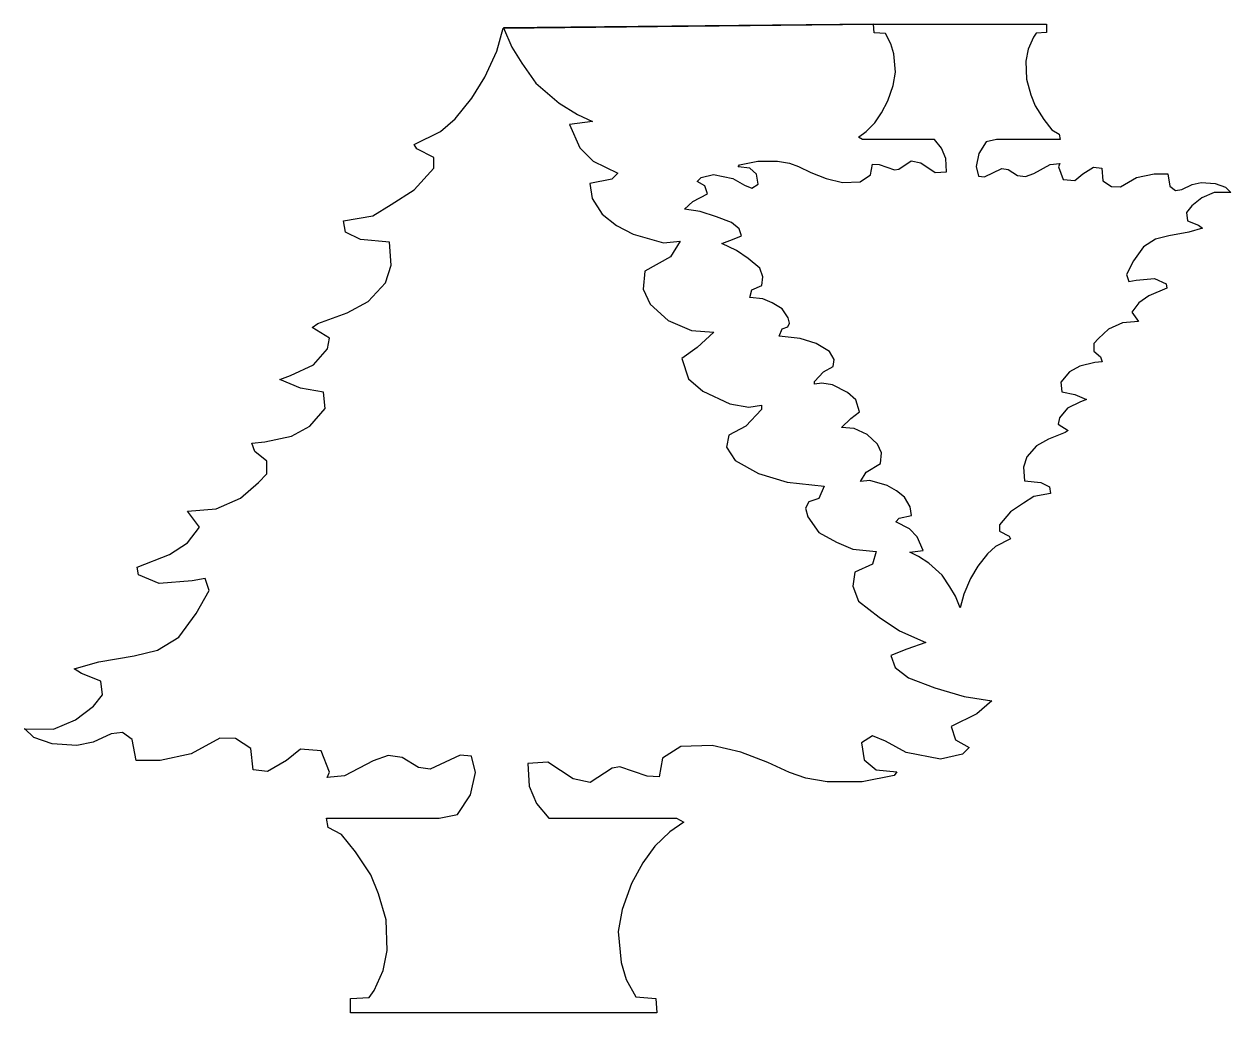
# Model space of a CAD drawing. Header units: metres. Extents: x 7 to 292, y 7 to 240.
import ezdxf

# ---------------------------------------------------------------- set-up
doc = ezdxf.new("R2010")
doc.units = ezdxf.units.M

msp = doc.modelspace()

# ---------------------------------------------------------------- linework, layer by layer
at = {"linetype": 'Continuous', "flags": 128}
msp.add_lwpolyline([(7.425907, 73.547623), (14.386631, 73.507889), (19.546474, 75.655334), (23.754993, 78.893959), (25.894604, 81.560074), (25.519497, 84.836494), (20.926487, 86.579185), (19.267975, 87.729675), (25.020386, 89.394997), (33.402756, 90.78627), (38.901108, 92.142769), (43.891136, 95.19371), (48.039089, 100.73584), (51.052109, 106.231789), (50.108429, 109.025101), (47.033169, 108.455315), (39.266418, 107.847511), (34.395367, 109.874779), (34.105206, 111.693008), (41.757469, 114.657768), (45.931286, 117.415352), (48.7985, 121.141235), (45.970432, 124.915306), (52.725578, 125.457359), (58.490448, 127.977074), (62.682884, 131.67749), (64.702217, 133.696808), (64.702217, 136.7258), (61.831657, 139.016602), (61.164436, 140.944153), (64.197388, 141.269257), (70.477997, 142.656677), (74.82383, 144.974152), (78.409889, 149.115814), (78.047096, 152.976288), (72.650093, 153.970123), (67.764168, 156.003571), (70.255333, 156.918976), (75.660652, 159.443298), (79.03492, 163.243469), (79.494118, 165.741577), (75.381958, 168.266846), (76.704613, 169.184174), (83.644035, 171.710846), (88.584747, 174.421997), (92.675125, 178.837799), (94.045868, 182.943878), (93.651344, 188.435333), (86.777817, 189.008148), (83.228775, 190.762573), (82.737152, 193.437012), (89.704018, 194.61261), (93.982346, 197.305389), (99.414276, 200.745911), (104.078941, 205.887482), (104.078941, 208.411652), (100.040306, 210.430969), (99.477844, 211.479065), (105.682938, 214.486328), (109.127243, 217.498596), (113.071663, 222.360352), (116.115974, 227.317749), (118.952324, 233.479034), (120.45266, 238.923615), (207.844696, 239.849045), (248.652512, 239.849045), (248.652512, 237.837265), (246.167847, 237.711151), (245.525238, 236.734695), (244.311325, 233.946304), (243.761444, 231.143387), (243.904053, 226.851212), (244.921173, 223.197998), (245.967728, 220.56012), (248.011826, 217.314499), (249.873901, 214.926331), (251.623428, 213.921249), (251.849777, 212.62973), (236.86058, 212.62973), (234.399887, 212.092194), (232.660919, 209.346664), (232.004944, 206.242722), (232.560516, 203.953949), (234.036972, 203.834808), (238.060394, 205.777786), (239.597672, 205.547394), (241.760468, 204.123032), (243.636215, 203.863159), (245.65947, 204.612167), (249.487152, 206.698532), (251.788986, 206.946564), (251.478104, 206.185287), (252.581772, 203.215988), (255.347168, 202.987854), (257.206512, 204.55365), (259.743774, 206.08136), (261.643768, 205.853149), (261.954712, 202.874298), (263.974945, 201.507004), (266.062134, 201.424667), (269.8815, 203.621246), (274.02948, 204.55365), (277.24292, 204.55365), (277.754791, 201.63768), (279.045258, 200.626343), (280.542084, 200.850662), (282.970245, 202.013947), (285.149658, 202.459869), (288.405487, 202.251831), (290.857117, 201.344269), (292.123108, 200.111069), (288.191589, 200.134583), (285.277313, 198.862228), (282.900238, 196.943329), (281.691742, 195.363647), (281.903625, 193.422379), (284.497833, 192.389832), (285.43457, 191.70816), (282.185547, 190.721451), (277.451019, 189.89711), (274.34552, 189.093384), (271.527069, 187.28569), (269.184265, 184.001953), (267.482452, 180.74559), (268.015503, 179.09053), (269.752441, 179.428146), (274.139221, 179.788284), (276.890442, 178.587112), (277.054321, 177.509781), (272.732208, 175.753143), (270.374756, 174.119263), (268.755371, 171.911697), (270.352661, 169.675537), (266.537323, 169.354355), (263.28125, 167.861435), (260.913269, 165.66893), (259.772736, 164.472473), (259.772736, 162.67778), (261.394073, 161.320496), (261.770905, 160.178391), (260.057892, 159.985764), (256.510498, 159.163712), (254.055893, 157.790604), (252.030472, 155.33667), (252.235397, 153.049347), (255.28363, 152.460495), (258.043274, 151.25563), (256.636261, 150.713242), (253.583282, 149.21759), (251.677429, 146.965973), (251.41806, 145.48584), (253.740692, 143.989594), (252.993622, 143.446091), (249.074127, 141.949005), (246.283585, 140.342667), (243.973251, 137.726288), (243.199051, 135.293411), (243.42189, 132.039734), (247.304153, 131.700348), (249.308701, 130.660828), (249.58638, 129.076202), (245.651398, 128.379669), (243.23494, 126.78418), (240.166916, 124.745674), (237.532257, 121.699249), (237.532257, 120.203697), (239.813309, 119.007233), (240.130997, 118.38623), (236.626282, 116.604416), (234.680908, 114.819649), (232.453049, 111.939049), (230.733566, 109.001762), (229.131577, 105.351166), (228.284149, 102.125267), (227.18367, 104.829926), (225.841721, 107.042694), (223.975464, 109.850784), (220.881912, 112.643013), (218.428223, 114.22142), (216.413956, 115.211678), (219.492035, 115.633453), (218.112961, 118.889259), (216.314255, 120.776184), (213.053268, 122.427605), (213.862534, 123.276581), (216.774841, 123.884544), (216.45752, 125.976761), (215.118027, 128.184341), (213.213043, 129.749023), (211.01474, 130.971802), (206.936142, 132.179688), (204.716873, 131.956253), (206.044769, 134.145309), (209.439362, 136.12915), (209.666779, 138.66745), (208.729858, 140.755524), (206.35173, 143.025696), (203.213669, 144.458054), (200.244019, 144.670807), (202.460709, 146.824768), (204.50528, 148.3564), (203.62825, 151.201736), (201.701584, 152.934143), (198.10228, 154.701096), (195.584381, 155.144333), (193.906677, 154.900848), (193.906677, 155.499069), (195.97934, 157.822922), (198.264191, 159.069397), (198.556671, 160.738297), (197.407898, 162.631973), (194.311569, 164.458908), (190.485046, 165.66893), (185.532532, 166.194824), (186.249176, 167.9272), (187.574554, 168.408508), (188.020096, 169.279465), (187.704727, 170.504974), (186.250549, 172.684219), (183.926941, 174.044098), (181.730042, 175.00473), (178.640945, 175.341278), (179.120361, 177.123672), (181.45932, 178.207809), (181.730576, 180.199661), (180.956497, 182.282242), (178.224274, 184.513077), (175.513718, 186.421188), (172.01445, 188.070374), (174.517487, 188.999771), (176.658081, 189.872665), (176.103302, 191.56575), (174.30011, 193.021378), (170.810745, 194.383804), (166.899826, 195.615143), (163.199371, 196.214203), (165.222122, 198.03299), (168.646271, 199.828979), (168.045105, 201.663589), (166.236588, 202.746384), (167.136826, 203.690765), (170.026215, 204.362732), (174.607285, 203.459656), (177.368851, 201.861603), (179.114166, 201.133347), (180.586365, 202.096573), (180.227615, 204.462112), (178.60257, 205.847763), (175.880188, 206.165741), (176.228302, 206.647446), (180.505356, 207.5448), (185.143723, 207.5448), (187.991318, 207.055008), (190.149887, 206.25592), (193.051254, 204.852753), (196.655624, 203.408813), (200.464737, 202.459839), (204.652878, 202.615906), (207.102783, 204.251785), (207.542877, 206.82373), (209.14328, 206.744339), (212.757782, 205.448395), (213.794083, 205.648239), (216.73613, 207.618149), (218.997787, 207.14537), (222.3535, 204.811295), (225.050079, 205.000397), (224.849945, 208.141464), (223.887863, 210.565384), (222.21962, 212.62973), (205.21698, 212.62973), (204.258911, 213.195053), (206.103363, 214.536957), (208.127945, 216.564255), (209.692154, 218.886993), (211.217209, 221.758636), (212.487457, 225.380386), (213.010666, 228.482697), (212.617569, 232.825851), (211.932816, 235.203247), (210.64711, 237.609283), (207.95787, 237.831161), (207.844696, 239.849045), (120.510071, 238.972961), (122.458496, 234.408142), (124.834412, 230.673523), (128.138611, 225.934174), (133.615845, 221.221558), (137.959961, 218.557587), (141.526245, 216.886292), (136.076538, 216.174408), (138.518188, 210.679413), (141.702759, 207.494781), (147.476379, 204.707581), (146.043518, 203.274719), (140.887329, 202.248627), (141.449097, 198.717468), (143.820679, 194.991608), (147.193481, 192.3508), (151.085571, 190.287109), (158.306702, 188.248444), (162.235901, 188.625549), (159.884827, 184.931), (153.874756, 181.582703), (153.472168, 177.298676), (155.13092, 173.774567), (159.34137, 169.943024), (164.897339, 167.525543), (170.15509, 167.166473), (166.230469, 163.531128), (162.610535, 160.946136), (164.16333, 156.143921), (167.574463, 153.220062), (173.947021, 150.237854), (178.405029, 149.489777), (181.375366, 149.900726), (181.375366, 148.891052), (177.705688, 144.968933), (173.660339, 142.865173), (173.142578, 140.048523), (175.176453, 136.852478), (180.658447, 133.769043), (187.43335, 131.726837), (196.201782, 130.839233), (194.932922, 127.915398), (192.586304, 127.103111), (191.797546, 125.633087), (192.355835, 123.564789), (194.930481, 119.886734), (199.044434, 117.591576), (202.934082, 115.970238), (208.40332, 115.402267), (207.554443, 112.39402), (203.41333, 110.56424), (202.933105, 107.202492), (204.303589, 103.687599), (209.140991, 99.922531), (213.940063, 96.702103), (220.135498, 93.918648), (215.703796, 92.350082), (211.91394, 90.876862), (212.896179, 88.019302), (216.088745, 85.562546), (222.266602, 83.263145), (229.190918, 81.184914), (235.742493, 80.173866), (232.161255, 77.10421), (226.098816, 74.072998), (227.163208, 70.976631), (230.365112, 69.149124), (228.77124, 67.55529), (223.65564, 66.421158), (215.544861, 67.94529), (210.655518, 70.642395), (207.56543, 71.871536), (204.958923, 70.245857), (205.594116, 66.253418), (208.471191, 63.91478), (213.291199, 63.378113), (212.674866, 62.565109), (205.102356, 61.050621), (196.890137, 61.050621), (191.84845, 61.877258), (188.026733, 63.225929), (182.889893, 65.594086), (176.508301, 68.031113), (169.764282, 69.632729), (162.349243, 69.369377), (158.011658, 66.608414), (157.232483, 62.267551), (154.398987, 62.401573), (147.999512, 64.588791), (146.164734, 64.251511), (140.955811, 60.926834), (136.951599, 61.72472), (131.010315, 65.664063), (126.235962, 65.344925), (126.59034, 60.043606), (128.293701, 55.952595), (131.247314, 52.46851), (161.350464, 52.46851), (163.046692, 51.514359), (159.781128, 49.249516), (156.196655, 45.827953), (153.427185, 41.907761), (150.727051, 37.061127), (148.478088, 30.948517), (147.551758, 25.712521), (148.247742, 18.382387), (149.460083, 14.369926), (151.736389, 10.309119), (156.497742, 9.934678), (156.698059, 6.528981), (84.447998, 6.528981), (84.447998, 9.924369), (88.847046, 10.137226), (89.984802, 11.785209), (92.134033, 16.49135), (93.107605, 21.221987), (92.855103, 28.466146), (91.05426, 34.631836), (89.201355, 39.083965), (85.582336, 44.561752), (82.285522, 48.592392), (79.187927, 50.288704), (78.787231, 52.46851), (105.3255, 52.46851), (109.68219, 53.375729), (112.761047, 58.009487), (113.922424, 63.248199), (112.938782, 67.111053), (110.324707, 67.312134), (103.201294, 64.032883), (100.479553, 64.421707), (96.65033, 66.825714), (93.329285, 67.264328), (89.747131, 66.000198), (82.970276, 62.478889), (78.894836, 62.06028), (79.445251, 63.345131), (77.491272, 68.356544), (72.595093, 68.741585), (69.303101, 66.098923), (64.810852, 63.520554), (61.446957, 63.90567), (60.89642, 68.933296), (57.319637, 71.240929), (53.624325, 71.379845), (46.861996, 67.672615), (39.518124, 66.098923), (33.828671, 66.098923), (32.922421, 71.020355), (30.637627, 72.727257), (27.987543, 72.348686), (23.688532, 70.38533), (19.829767, 69.632729), (14.065364, 69.98381), (9.724788, 71.515556), (7.483334, 73.596947)], dxfattribs=at)

doc.saveas('drawing.dxf')
